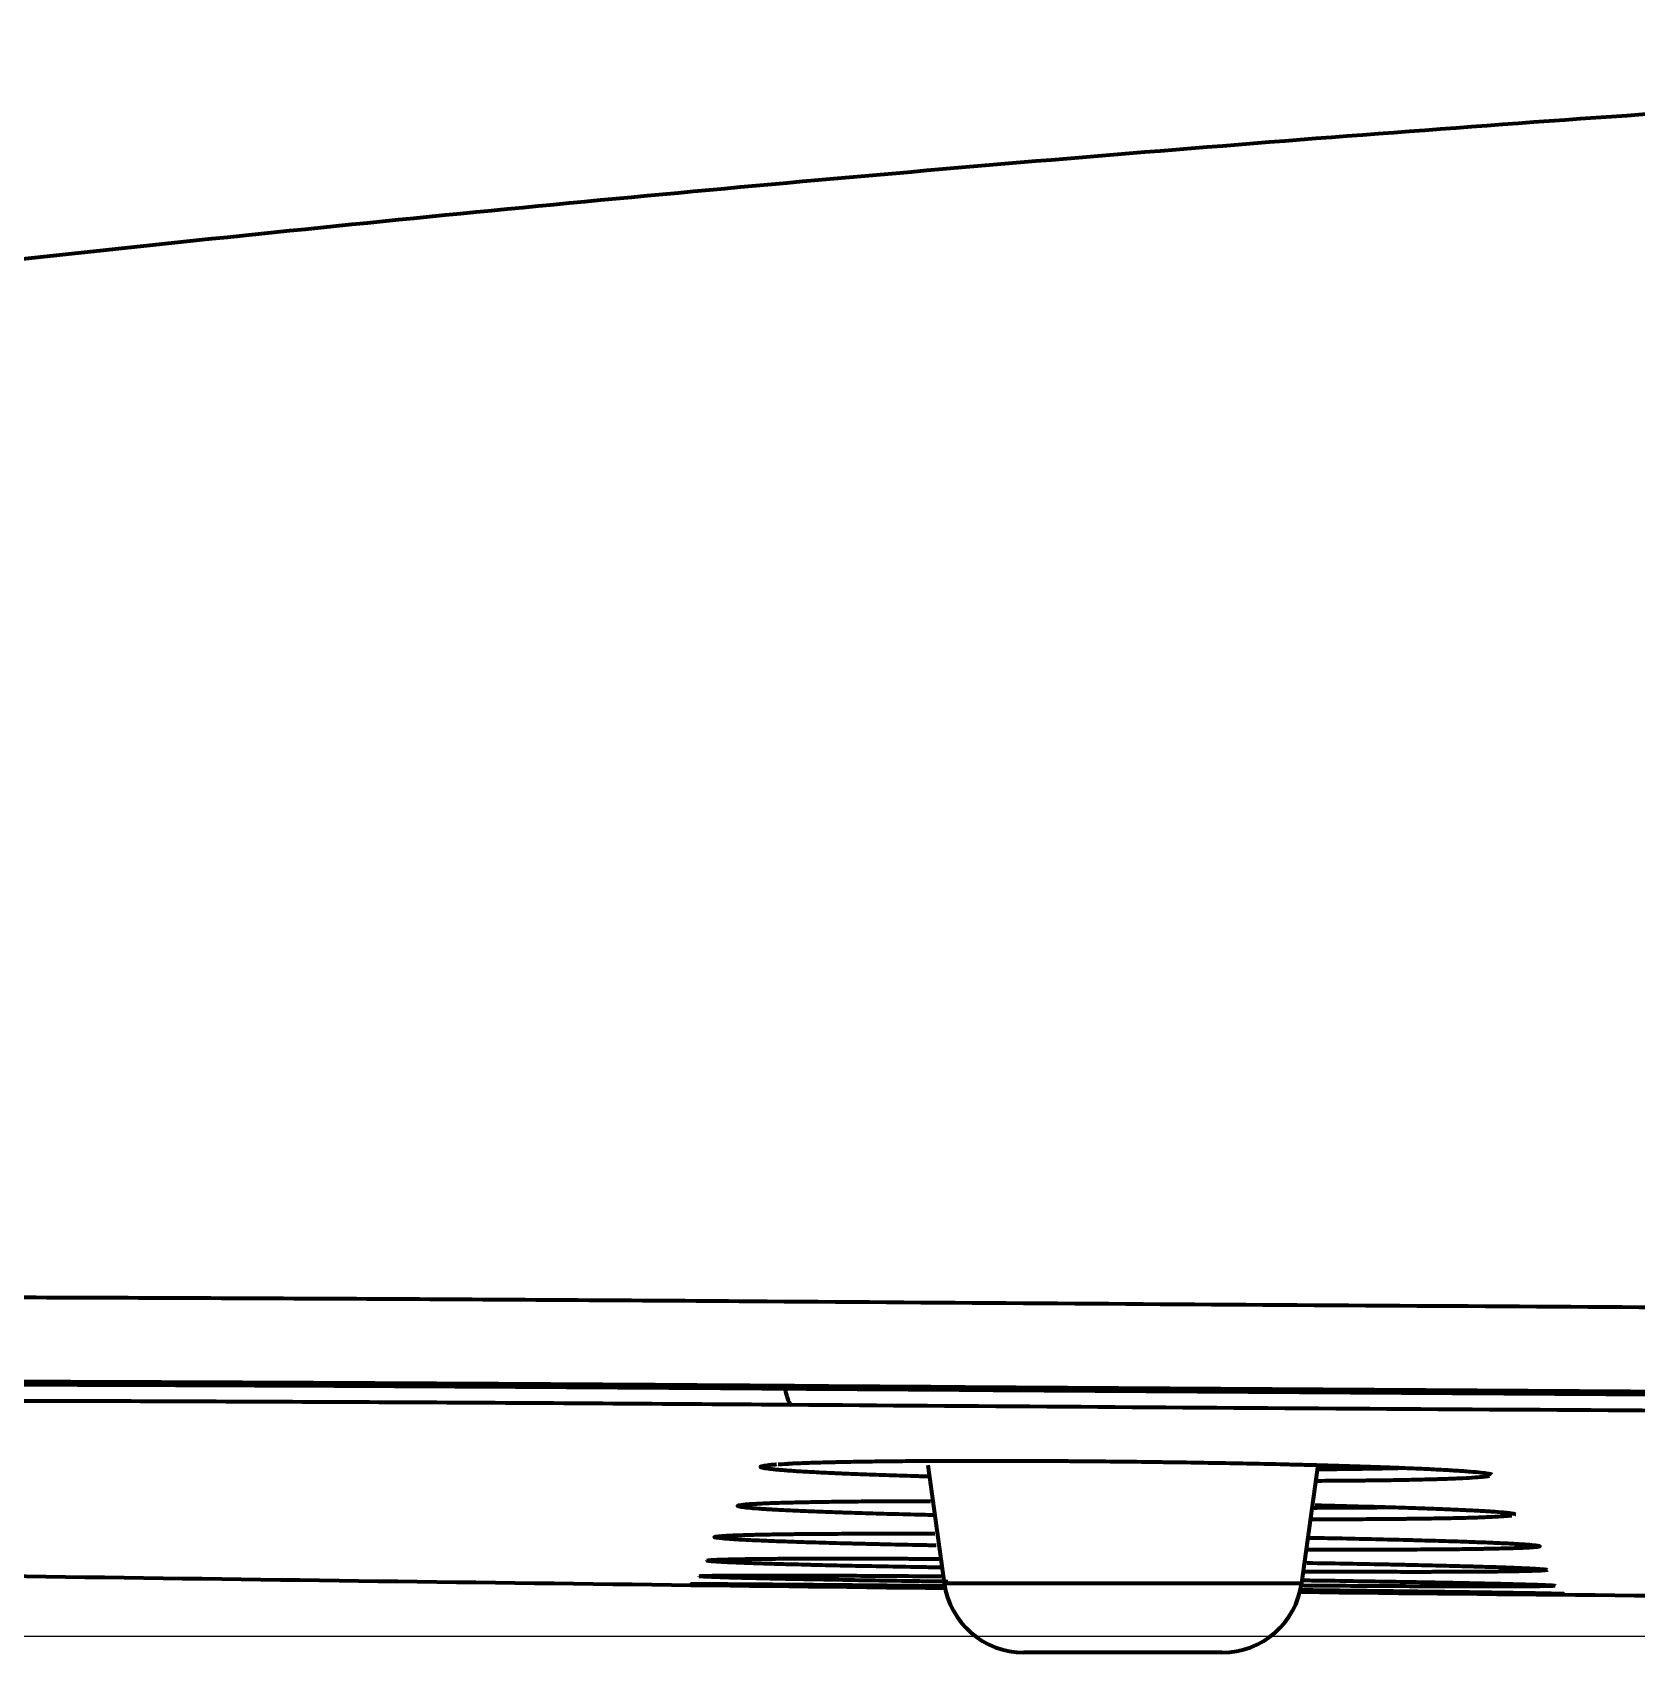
# Model space of a CAD drawing. Extents: x 1919 to 2339, y -1533 to -939.
# Drawn here: x 2179.426 to 2183.413, y -1192.619 to -1188.592 of the extents above; entities that cross this region are included whole.
import ezdxf

# ---------------------------------------------------------------- set-up
doc = ezdxf.new("R2010")
doc.units = 0
doc.header["$LTSCALE"] = 7
doc.header["$MEASUREMENT"] = 0
doc.linetypes.add('CENTER', pattern=[2, 1.25, -0.25, 0.25, -0.25])
doc.layers.add('1', color=1, linetype='CENTER')
doc.layers.add('D', color=2, linetype='CONTINUOUS')

msp = doc.modelspace()

# ---------------------------------------------------------------- linework, layer by layer
at = {"layer": '1', "color": 7, "linetype": 'Continuous', "lineweight": 70}
for p, q in [((2181.6512, -1192.1525), (2181.6924, -1192.4464)), ((2182.5806, -1192.4464), (2182.6217, -1192.1528)), ((2181.0839, -1192.429), (2181.0839, -1192.4287)), ((2181.1027, -1192.3902), (2181.1031, -1192.3896)), ((2183.191, -1192.4128), (2183.1901, -1192.4137)), ((2181.6924, -1192.4464), (2182.5806, -1192.4464)), ((2183.2105, -1192.4523), (2183.2101, -1192.4527)), ((2182.3825, -1192.6186), (2181.8904, -1192.6186))]:
    msp.add_line(p, q, dxfattribs=at)
for centre, radius, start, end in [((2192.1362, -291.6371), 900.8816, 269.1381125, 269.3358835), ((2181.8904, -1192.4186), 0.2, 187.9696, 270), ((2182.3825, -1192.4186), 0.2, 270, 352.0304), ((2192.1362, -291.6371), 900.8816, 269.391982, 269.5910167)]:
    msp.add_arc(centre, radius, start, end, dxfattribs=at)
msp.add_ellipse((2181.3151, -1191.8032), major_axis=(0.0015, 0.2), ratio=0.143391, start_param=2.519001, end_param=3.109636, dxfattribs=at)
for points, knots in [([(2187.5762, -1188.5921), (2186.786, -1188.6147), (2185.1702, -1188.6799), (2182.7302, -1188.8375), (2180.2565, -1189.0561), (2177.7856, -1189.3342), (2175.3682, -1189.6639), (2173.7779, -1189.9197), (2173.0084, -1190.0526)], [0, 0, 0, 0, 0.161815, 0.331098, 0.500546, 0.670211, 0.840143, 1, 1, 1, 1]), ([(2172.6492, -1191.8537), (2172.6645, -1191.8478), (2172.6923, -1191.842), (2172.7716, -1191.831), (2172.8232, -1191.8256), (2172.9501, -1191.8153), (2173.0252, -1191.8103), (2173.1994, -1191.8006), (2173.2984, -1191.796), (2173.4235, -1191.791), (2173.4447, -1191.7902), (2173.4662, -1191.7894), (2173.4807, -1191.7888), (2173.488, -1191.7885), (2173.5247, -1191.7872), (2173.5547, -1191.7861), (2173.6466, -1191.7829), (2173.7105, -1191.7809), (2173.91, -1191.775), (2174.0533, -1191.7712), (2174.3602, -1191.7643), (2174.5238, -1191.7611), (2174.8715, -1191.7551), (2175.0556, -1191.7524), (2175.2745, -1191.7496), (2175.299, -1191.7493), (2175.336, -1191.7489), (2175.3484, -1191.7487), (2175.3732, -1191.7484), (2175.4353, -1191.7477), (2175.4982, -1191.747), (2175.6505, -1191.7453), (2175.754, -1191.7443), (2176.07, -1191.7414), (2176.2881, -1191.7398), (2176.7391, -1191.7371), (2176.9719, -1191.7361), (2177.4525, -1191.7345), (2177.7002, -1191.734), (2177.9875, -1191.7338), (2178.0196, -1191.7338), (2178.0838, -1191.7337), (2178.1803, -1191.7337), (2178.2774, -1191.7337), (2178.4722, -1191.7338), (2178.6031, -1191.7339), (2178.9985, -1191.7344), (2179.5334, -1191.7358), (2180.0832, -1191.7382), (2180.6405, -1191.7412), (2180.923, -1191.743), (2181.2094, -1191.7451)], [0, 0, 0, 0, 0.0625, 0.0625, 0.125, 0.125, 0.1875, 0.1875, 0.25, 0.25, 0.257812, 0.261719, 0.261719, 0.265625, 0.265625, 0.28125, 0.28125, 0.3125, 0.3125, 0.375, 0.375, 0.4375, 0.4375, 0.5, 0.5, 0.507812, 0.507812, 0.511719, 0.511719, 0.515625, 0.53125, 0.53125, 0.5625, 0.5625, 0.625, 0.625, 0.6875, 0.6875, 0.75, 0.75, 0.757812, 0.757812, 0.765625, 0.78125, 0.78125, 0.8125, 0.8125, 0.875, 0.9375, 0.9375, 1, 1, 1, 1]), ([(2181.2094, -1191.7451), (2182.1152, -1191.7518), (2183.9292, -1191.7636), (2186.6574, -1191.7762), (2189.3927, -1191.7837), (2191.2209, -1191.7854), (2193.0515, -1191.7854), (2194.8798, -1191.7837), (2197.615, -1191.7762), (2200.3432, -1191.7636), (2202.1572, -1191.7518), (2203.0631, -1191.7451)], [0, 0, 0, 0, 0.125, 0.25, 0.375, 0.5, 0.5, 0.625, 0.75, 0.875, 1, 1, 1, 1]), ([(2181.2355, -1191.9554), (2180.9548, -1191.9533), (2180.6779, -1191.9516), (2180.1316, -1191.9485), (2179.5926, -1191.9461), (2179.0684, -1191.9448), (2178.6807, -1191.9442), (2178.5524, -1191.9441), (2178.3614, -1191.944), (2178.2663, -1191.944), (2178.1717, -1191.9441), (2178.1087, -1191.9441), (2178.0773, -1191.9441), (2177.7957, -1191.9444), (2177.5528, -1191.9449), (2177.0818, -1191.9464), (2176.8535, -1191.9475), (2176.4114, -1191.9502), (2176.1976, -1191.9518), (2175.8879, -1191.9546), (2175.7865, -1191.9557), (2175.6371, -1191.9573), (2175.5755, -1191.958), (2175.5146, -1191.9588), (2175.4903, -1191.9591), (2175.4782, -1191.9592), (2175.4419, -1191.9597), (2175.4179, -1191.96), (2175.2033, -1191.9627), (2175.0228, -1191.9655), (2174.682, -1191.9714), (2174.5216, -1191.9746), (2174.2208, -1191.9816), (2174.0803, -1191.9853), (2173.8848, -1191.9912), (2173.8221, -1191.9933), (2173.732, -1191.9965), (2173.7026, -1191.9975), (2173.6667, -1191.9989), (2173.6595, -1191.9992), (2173.6453, -1191.9997), (2173.6242, -1192.0005), (2173.6034, -1192.0014), (2173.4808, -1192.0064), (2173.3838, -1192.011), (2173.213, -1192.0206), (2173.1393, -1192.0256), (2173.015, -1192.036), (2172.9644, -1192.0413), (2172.8866, -1192.0524), (2172.8594, -1192.0581), (2172.8443, -1192.064)], [0, 0, 0, 0, 0.0625, 0.0625, 0.125, 0.1875, 0.1875, 0.21875, 0.21875, 0.234375, 0.242187, 0.242187, 0.25, 0.25, 0.3125, 0.3125, 0.375, 0.375, 0.4375, 0.4375, 0.46875, 0.46875, 0.484375, 0.488281, 0.488281, 0.492187, 0.492187, 0.5, 0.5, 0.5625, 0.5625, 0.625, 0.625, 0.6875, 0.6875, 0.71875, 0.71875, 0.734375, 0.734375, 0.738281, 0.738281, 0.742187, 0.75, 0.75, 0.8125, 0.8125, 0.875, 0.875, 0.9375, 0.9375, 1, 1, 1, 1]), ([(2173.0472, -1192.0663), (2173.0627, -1192.0613), (2173.0873, -1192.0564), (2173.1588, -1192.0462), (2173.2582, -1192.0357), (2173.4032, -1192.0259), (2173.5292, -1192.0188), (2173.5742, -1192.0165), (2173.6459, -1192.0131), (2173.6829, -1192.0114), (2173.7215, -1192.0097), (2173.7477, -1192.0086), (2173.7609, -1192.0081), (2173.8816, -1192.0032), (2173.9992, -1191.999), (2174.2544, -1191.9913), (2174.392, -1191.9877), (2174.687, -1191.9809), (2174.8444, -1191.9777), (2175.0956, -1191.9733), (2175.1818, -1191.9719), (2175.315, -1191.9699), (2175.3713, -1191.9691), (2175.4286, -1191.9683), (2175.4516, -1191.968), (2175.4632, -1191.9678), (2175.4979, -1191.9674), (2175.5212, -1191.9671), (2175.7317, -1191.9643), (2175.9264, -1191.9622), (2176.3305, -1191.9585), (2176.5399, -1191.9569), (2176.9733, -1191.9543), (2177.1973, -1191.9532), (2177.5444, -1191.9521), (2177.662, -1191.9518), (2177.8411, -1191.9514), (2177.9013, -1191.9513), (2177.9772, -1191.9512), (2177.9924, -1191.9512), (2178.0228, -1191.9511), (2178.0685, -1191.9511), (2178.1143, -1191.951), (2178.3898, -1191.9508), (2178.6386, -1191.9509), (2179.1436, -1191.9516), (2179.3998, -1191.9523), (2179.9197, -1191.9541), (2180.1834, -1191.9553), (2180.7183, -1191.9583), (2180.9895, -1191.96), (2181.2646, -1191.9621)], [0, 0, 0, 0, 0.055029, 0.055029, 0.118027, 0.181025, 0.181025, 0.212524, 0.212524, 0.228273, 0.236148, 0.236148, 0.244023, 0.244023, 0.307021, 0.307021, 0.370019, 0.370019, 0.433017, 0.433017, 0.464516, 0.464516, 0.480266, 0.484203, 0.484203, 0.488141, 0.488141, 0.496015, 0.496015, 0.559013, 0.559013, 0.622011, 0.622011, 0.68501, 0.68501, 0.716509, 0.716509, 0.732258, 0.732258, 0.736196, 0.736196, 0.740133, 0.748008, 0.748008, 0.811006, 0.811006, 0.874004, 0.874004, 0.937002, 0.937002, 1, 1, 1, 1]), ([(2203.0369, -1191.9554), (2202.1333, -1191.9622), (2200.3236, -1191.9739), (2197.6019, -1191.9865), (2194.8732, -1191.9941), (2193.0493, -1191.9958), (2191.2231, -1191.9958), (2189.3992, -1191.9941), (2186.6705, -1191.9865), (2183.9489, -1191.9739), (2182.1392, -1191.9622), (2181.2355, -1191.9554)], [0, 0, 0, 0, 0.125, 0.25, 0.375, 0.5, 0.5, 0.625, 0.75, 0.875, 1, 1, 1, 1]), ([(2181.2646, -1191.9621), (2182.1658, -1191.9688), (2183.9707, -1191.9805), (2186.6851, -1191.9931), (2189.4065, -1192.0006), (2191.2255, -1192.0023), (2193.0469, -1192.0023), (2194.8659, -1192.0006), (2197.5874, -1191.9931), (2200.3017, -1191.9805), (2202.1066, -1191.9688), (2203.0079, -1191.9621)], [0, 0, 0, 0, 0.125, 0.25, 0.375, 0.5, 0.5, 0.625, 0.75, 0.875, 1, 1, 1, 1]), ([(2181.3127, -1192.0031), (2181.0475, -1192.0011), (2180.786, -1191.9994), (2180.2703, -1191.9966), (2180.0161, -1191.9954), (2179.5148, -1191.9936), (2179.2677, -1191.993), (2178.7808, -1191.9923), (2178.541, -1191.9922), (2178.2754, -1191.9924), (2178.2312, -1191.9925), (2178.1871, -1191.9925), (2178.1578, -1191.9926), (2178.1431, -1191.9926), (2178.07, -1191.9927), (2178.012, -1191.9928), (2177.8392, -1191.9931), (2177.7258, -1191.9934), (2177.3912, -1191.9945), (2177.1752, -1191.9956), (2176.7573, -1191.9981), (2176.5554, -1191.9996), (2176.1658, -1192.0032), (2175.9781, -1192.0053), (2175.7751, -1192.0079), (2175.7527, -1192.0082), (2175.7192, -1192.0086), (2175.7081, -1192.0088), (2175.6859, -1192.0091), (2175.6306, -1192.0099), (2175.5764, -1192.0106), (2175.4479, -1192.0126), (2175.3648, -1192.0139), (2175.1226, -1192.0181), (2174.9708, -1192.0212), (2174.6864, -1192.0277), (2174.5537, -1192.0312), (2174.3077, -1192.0387), (2174.1943, -1192.0427), (2174.0779, -1192.0474), (2174.0651, -1192.0479), (2174.0399, -1192.049), (2174.0027, -1192.0506), (2173.967, -1192.0522), (2173.8978, -1192.0555), (2173.8545, -1192.0578), (2173.733, -1192.0646), (2173.5932, -1192.0741), (2173.4974, -1192.0842), (2173.4238, -1192.0947), (2173.3981, -1192.1001), (2173.3838, -1192.1057)], [0, 0, 0, 0, 0.0625, 0.0625, 0.125, 0.125, 0.1875, 0.1875, 0.25, 0.25, 0.257813, 0.261719, 0.261719, 0.265625, 0.265625, 0.28125, 0.28125, 0.3125, 0.3125, 0.375, 0.375, 0.4375, 0.4375, 0.5, 0.5, 0.507813, 0.507813, 0.511719, 0.511719, 0.515625, 0.53125, 0.53125, 0.5625, 0.5625, 0.625, 0.625, 0.6875, 0.6875, 0.75, 0.75, 0.757812, 0.757812, 0.765625, 0.78125, 0.78125, 0.8125, 0.8125, 0.875, 0.9375, 0.9375, 1, 1, 1, 1]), ([(2202.9597, -1192.0031), (2202.0577, -1192.0098), (2201.1558, -1192.0156), (2199.3519, -1192.0257), (2197.548, -1192.034), (2194.8421, -1192.0415), (2192.1362, -1192.044), (2189.4303, -1192.0415), (2186.7245, -1192.034), (2184.9206, -1192.0257), (2183.1166, -1192.0156), (2182.2147, -1192.0098), (2181.3127, -1192.0031)], [0, 0, 0, 0, 0.125, 0.125, 0.25, 0.375, 0.5, 0.625, 0.75, 0.875, 0.875, 1, 1, 1, 1]), ([(2181.3076, -1192.1487), (2181.3116, -1192.1485), (2181.3157, -1192.1483), (2181.3325, -1192.1476), (2181.36, -1192.1465), (2181.3926, -1192.1456), (2181.4146, -1192.1451), (2181.419, -1192.145), (2181.4282, -1192.1448), (2181.4328, -1192.1447), (2181.4469, -1192.1444), (2181.4566, -1192.1442), (2181.4864, -1192.1437), (2181.528, -1192.1431), (2181.5734, -1192.1426), (2181.6208, -1192.1422), (2181.6454, -1192.142), (2181.6711, -1192.1419)], [0, 0, 0, 0, 0.053926, 0.053926, 0.211605, 0.369284, 0.369284, 0.408704, 0.408704, 0.448123, 0.448123, 0.526963, 0.526963, 0.684642, 0.842321, 0.842321, 1, 1, 1, 1]), ([(2181.6711, -1192.1419), (2181.6967, -1192.1418), (2181.7229, -1192.1417), (2181.7765, -1192.1417), (2181.8311, -1192.1417), (2181.8879, -1192.1419), (2181.9314, -1192.142), (2181.9461, -1192.1421), (2181.9754, -1192.1423), (2181.9901, -1192.1424), (2182.0342, -1192.1427), (2182.0932, -1192.1432), (2182.1525, -1192.1438), (2182.1971, -1192.1444), (2182.212, -1192.1446), (2182.2344, -1192.1449), (2182.2419, -1192.145), (2182.2568, -1192.1452), (2182.2642, -1192.1453), (2182.3013, -1192.1458), (2182.3305, -1192.1463), (2182.3881, -1192.1473), (2182.4166, -1192.1478), (2182.4726, -1192.1489), (2182.5002, -1192.1495), (2182.5342, -1192.1503), (2182.541, -1192.1505), (2182.5544, -1192.1508), (2182.5745, -1192.1513), (2182.594, -1192.1518), (2182.6324, -1192.1528), (2182.682, -1192.1542), (2182.7282, -1192.1556), (2182.7615, -1192.1568), (2182.7725, -1192.1572), (2182.7885, -1192.1577), (2182.7938, -1192.1579), (2182.8042, -1192.1583), (2182.8094, -1192.1585), (2182.8346, -1192.1595), (2182.8727, -1192.1611), (2182.906, -1192.1627), (2182.937, -1192.1644), (2182.9513, -1192.1652), (2182.9709, -1192.1664), (2182.9771, -1192.1669), (2182.9887, -1192.1677), (2182.9942, -1192.1681), (2183.0096, -1192.1694), (2183.0273, -1192.171), (2183.0394, -1192.1726), (2183.0452, -1192.1736), (2183.0463, -1192.1738), (2183.0482, -1192.1742), (2183.0491, -1192.1744), (2183.0515, -1192.175), (2183.0526, -1192.1754), (2183.0535, -1192.1758)], [0, 0, 0, 0, 0.047678, 0.047678, 0.095356, 0.143034, 0.143034, 0.166873, 0.166873, 0.190712, 0.190712, 0.23839, 0.286069, 0.286069, 0.309908, 0.309908, 0.321827, 0.321827, 0.333747, 0.333747, 0.381425, 0.381425, 0.429103, 0.429103, 0.476781, 0.476781, 0.488701, 0.488701, 0.50062, 0.524459, 0.524459, 0.572137, 0.619815, 0.619815, 0.643654, 0.643654, 0.655574, 0.655574, 0.667493, 0.667493, 0.715171, 0.76285, 0.76285, 0.810528, 0.810528, 0.834367, 0.834367, 0.858206, 0.858206, 0.905884, 0.953562, 0.953562, 0.965481, 0.965481, 0.977401, 0.977401, 1, 1, 1, 1]), ([(2181.2431, -1192.16), (2181.2404, -1192.1595), (2181.2385, -1192.1589), (2181.2364, -1192.158), (2181.2359, -1192.1576), (2181.2357, -1192.157), (2181.2358, -1192.1568), (2181.236, -1192.1564), (2181.2362, -1192.1562), (2181.2378, -1192.1553), (2181.2431, -1192.1538), (2181.2542, -1192.1525), (2181.2647, -1192.1515), (2181.2685, -1192.1511), (2181.2736, -1192.1508), (2181.2745, -1192.1507), (2181.2755, -1192.1506)], [0, 0, 0, 0, 0.164274, 0.164274, 0.280122, 0.280122, 0.338046, 0.338046, 0.39597, 0.39597, 0.627665, 0.859361, 0.859361, 0.975209, 0.975209, 1, 1, 1, 1]), ([(2181.6538, -1192.1813), (2181.6511, -1192.1812), (2181.6358, -1192.1808), (2181.6209, -1192.1803), (2181.5849, -1192.1792), (2181.5388, -1192.1778), (2181.4965, -1192.1762), (2181.4662, -1192.1751), (2181.4564, -1192.1747), (2181.442, -1192.1741), (2181.4373, -1192.1739), (2181.4279, -1192.1735), (2181.4234, -1192.1733), (2181.4009, -1192.1722), (2181.3675, -1192.1706), (2181.3392, -1192.169), (2181.3134, -1192.1673), (2181.3017, -1192.1665), (2181.2888, -1192.1654), (2181.2863, -1192.1652), (2181.2815, -1192.1648), (2181.2746, -1192.1642), (2181.2685, -1192.1636), (2181.2573, -1192.1623), (2181.2496, -1192.1613), (2181.2442, -1192.1603), (2181.2431, -1192.16)], [0, 0, 0, 0, 0.012247, 0.068427, 0.068427, 0.180787, 0.293146, 0.293146, 0.349326, 0.349326, 0.377416, 0.377416, 0.405506, 0.405506, 0.517866, 0.630225, 0.630225, 0.742585, 0.742585, 0.770675, 0.770675, 0.798765, 0.854944, 0.854944, 0.967304, 1, 1, 1, 1]), ([(2181.2796, -1192.1507), (2181.2802, -1192.1507), (2181.2893, -1192.15), (2181.3013, -1192.1493), (2181.3154, -1192.1486)], [0, 0, 0, 0, 0.066664, 1, 1, 1, 1]), ([(2183.0473, -1192.1802), (2183.047, -1192.1802), (2183.0468, -1192.1803), (2183.0445, -1192.1807), (2183.0421, -1192.181), (2183.0379, -1192.1815), (2183.0364, -1192.1817), (2183.0333, -1192.182), (2183.0316, -1192.1822), (2183.0228, -1192.183), (2183.0144, -1192.1837), (2182.9949, -1192.1849), (2182.9727, -1192.1861), (2182.9452, -1192.1871), (2182.9263, -1192.1877), (2182.9224, -1192.1878), (2182.9145, -1192.1881), (2182.9105, -1192.1882), (2182.8981, -1192.1885), (2182.8896, -1192.1888), (2182.8633, -1192.1894), (2182.826, -1192.1902), (2182.7843, -1192.1908), (2182.7569, -1192.1911), (2182.7513, -1192.1912), (2182.74, -1192.1913), (2182.7343, -1192.1914), (2182.717, -1192.1916), (2182.7053, -1192.1917), (2182.6695, -1192.192), (2182.6448, -1192.1921), (2182.6193, -1192.1923)], [0, 0, 0, 0, 0.007389, 0.007389, 0.062534, 0.062534, 0.090106, 0.090106, 0.117679, 0.117679, 0.227969, 0.227969, 0.338259, 0.448549, 0.448549, 0.476122, 0.476122, 0.503694, 0.503694, 0.558839, 0.558839, 0.66913, 0.77942, 0.77942, 0.806992, 0.806992, 0.834565, 0.834565, 0.88971, 0.88971, 1, 1, 1, 1]), ([(2182.6236, -1192.1628), (2182.6331, -1192.1627), (2182.6425, -1192.1626), (2182.6628, -1192.1624), (2182.6736, -1192.1623), (2182.6895, -1192.1622), (2182.6948, -1192.1621), (2182.7052, -1192.162), (2182.7308, -1192.1616), (2182.7741, -1192.1609), (2182.8085, -1192.1602), (2182.8264, -1192.1597), (2182.8281, -1192.1597), (2182.8297, -1192.1596)], [0, 0, 0, 0, 0.119149, 0.119149, 0.260993, 0.260993, 0.331915, 0.331915, 0.402837, 0.686525, 0.970213, 0.970213, 1, 1, 1, 1]), ([(2181.1812, -1192.2556), (2181.1809, -1192.2555), (2181.1807, -1192.2554), (2181.1799, -1192.2552), (2181.1796, -1192.255), (2181.1781, -1192.2542), (2181.1788, -1192.2529), (2181.1857, -1192.2516), (2181.1932, -1192.2507), (2181.1961, -1192.2504), (2181.2026, -1192.2498), (2181.2063, -1192.2496), (2181.2151, -1192.2489), (2181.2205, -1192.2486), (2181.2263, -1192.2483)], [0, 0, 0, 0, 0.029055, 0.029055, 0.092218, 0.092218, 0.344871, 0.597524, 0.597524, 0.723851, 0.723851, 0.850177, 0.850177, 1, 1, 1, 1]), ([(2181.6656, -1192.2771), (2181.6565, -1192.2769), (2181.6474, -1192.2767), (2181.6116, -1192.2758), (2181.5596, -1192.2745), (2181.5113, -1192.2731), (2181.4765, -1192.272), (2181.4651, -1192.2717), (2181.4484, -1192.2711), (2181.4429, -1192.2709), (2181.432, -1192.2706), (2181.4267, -1192.2704), (2181.4003, -1192.2695), (2181.3608, -1192.268), (2181.3265, -1192.2665), (2181.2946, -1192.265), (2181.28, -1192.2643), (2181.2634, -1192.2633), (2181.2602, -1192.2631), (2181.2539, -1192.2628), (2181.2447, -1192.2622), (2181.2364, -1192.2616), (2181.221, -1192.2605), (2181.2034, -1192.2591), (2181.1918, -1192.2576), (2181.1854, -1192.2566), (2181.1836, -1192.2562), (2181.1818, -1192.2558), (2181.1815, -1192.2557), (2181.1812, -1192.2556)], [0, 0, 0, 0, 0.03331, 0.03331, 0.133641, 0.233972, 0.233972, 0.284138, 0.284138, 0.30922, 0.30922, 0.334303, 0.334303, 0.434634, 0.534965, 0.534965, 0.635296, 0.635296, 0.660379, 0.660379, 0.685462, 0.735628, 0.735628, 0.835959, 0.93629, 0.93629, 0.986455, 0.986455, 1, 1, 1, 1]), ([(2181.2051, -1192.25), (2181.2032, -1192.2505), (2181.2018, -1192.2506), (2181.2098, -1192.2496), (2181.2236, -1192.2488), (2181.2339, -1192.2482)], [0, 0, 0, 0, 0.18767, 0.550363, 1, 1, 1, 1]), ([(2181.2263, -1192.2483), (2181.2303, -1192.2481), (2181.2345, -1192.2479), (2181.25, -1192.2472), (2181.2748, -1192.2463), (2181.3052, -1192.2454), (2181.326, -1192.245), (2181.3302, -1192.2449), (2181.3389, -1192.2447), (2181.3433, -1192.2446), (2181.3569, -1192.2443), (2181.3662, -1192.2442), (2181.3949, -1192.2437), (2181.4355, -1192.2431), (2181.4805, -1192.2427), (2181.5278, -1192.2423), (2181.5525, -1192.2422), (2181.5784, -1192.2421)], [0, 0, 0, 0, 0.063525, 0.063525, 0.219604, 0.375683, 0.375683, 0.414703, 0.414703, 0.453723, 0.453723, 0.531762, 0.531762, 0.687842, 0.843921, 0.843921, 1, 1, 1, 1]), ([(2181.5784, -1192.2421), (2181.6043, -1192.242), (2181.6309, -1192.2419), (2181.6583, -1192.2419), (2181.6583, -1192.2419), (2181.6584, -1192.2419)], [0, 0, 0, 0, 0.997009, 0.997009, 1, 1, 1, 1]), ([(2182.6071, -1192.2585), (2182.6107, -1192.2585), (2182.6142, -1192.2585), (2182.624, -1192.2584), (2182.6427, -1192.2584), (2182.6609, -1192.2583), (2182.6967, -1192.2582), (2182.7196, -1192.258), (2182.7527, -1192.2578), (2182.7635, -1192.2577), (2182.7794, -1192.2575), (2182.7847, -1192.2575), (2182.7933, -1192.2574), (2182.7968, -1192.2573), (2182.8002, -1192.2573)], [0, 0, 0, 0, 0.049823, 0.049823, 0.138791, 0.316727, 0.316727, 0.672599, 0.672599, 0.850535, 0.850535, 0.939503, 0.939503, 1, 1, 1, 1]), ([(2182.6142, -1192.2523), (2182.6272, -1192.2526), (2182.6672, -1192.2535), (2182.7056, -1192.2545), (2182.7434, -1192.2555), (2182.7559, -1192.2558), (2182.7742, -1192.2564), (2182.7802, -1192.2565), (2182.7922, -1192.2569), (2182.7981, -1192.2571), (2182.8272, -1192.258), (2182.8714, -1192.2594), (2182.9108, -1192.2609), (2182.9479, -1192.2623), (2182.9652, -1192.2631), (2182.9853, -1192.264), (2182.9893, -1192.2642), (2182.997, -1192.2646), (2183.0082, -1192.2652), (2183.0187, -1192.2657), (2183.0384, -1192.2669), (2183.0619, -1192.2683), (2183.0796, -1192.2698), (2183.0907, -1192.2709), (2183.094, -1192.2713), (2183.0999, -1192.272), (2183.1025, -1192.2723), (2183.1087, -1192.2734), (2183.1113, -1192.274), (2183.1126, -1192.2747)], [0, 0, 0, 0, 0.045328, 0.141362, 0.141362, 0.189379, 0.189379, 0.213388, 0.213388, 0.237396, 0.237396, 0.33343, 0.429465, 0.429465, 0.525499, 0.525499, 0.549507, 0.549507, 0.573516, 0.621533, 0.621533, 0.717567, 0.813601, 0.813601, 0.861618, 0.861618, 0.909635, 0.909635, 1, 1, 1, 1]), ([(2183.1026, -1192.2785), (2183.1023, -1192.2785), (2183.1019, -1192.2786), (2183.0965, -1192.2792), (2183.09, -1192.2798), (2183.074, -1192.2809), (2183.0551, -1192.2819), (2183.0303, -1192.2829), (2183.0129, -1192.2834), (2183.0094, -1192.2836), (2183.002, -1192.2838), (2182.9983, -1192.2839), (2182.9868, -1192.2842), (2182.9788, -1192.2844), (2182.9539, -1192.285), (2182.9182, -1192.2857), (2182.8775, -1192.2862), (2182.8505, -1192.2865), (2182.845, -1192.2866), (2182.8339, -1192.2867), (2182.8283, -1192.2868), (2182.8112, -1192.2869), (2182.7995, -1192.287), (2182.7638, -1192.2873), (2182.739, -1192.2874), (2182.7005, -1192.2876), (2182.6808, -1192.2877), (2182.6606, -1192.2877), (2182.647, -1192.2877), (2182.6402, -1192.2877), (2182.6241, -1192.2878), (2182.6149, -1192.2878), (2182.6056, -1192.2878)], [0, 0, 0, 0, 0.007867, 0.007867, 0.114182, 0.114182, 0.220498, 0.326813, 0.326813, 0.353391, 0.353391, 0.37997, 0.37997, 0.433128, 0.433128, 0.539443, 0.645758, 0.645758, 0.672337, 0.672337, 0.698916, 0.698916, 0.752073, 0.752073, 0.858388, 0.858388, 0.911546, 0.938125, 0.938125, 0.964703, 0.964703, 1, 1, 1, 1]), ([(2181.122, -1192.3323), (2181.1218, -1192.3322), (2181.1216, -1192.3321), (2181.1212, -1192.3319), (2181.1208, -1192.3315), (2181.1212, -1192.3312), (2181.1218, -1192.3309)], [0, 0, 0, 0, 0.195964, 0.195964, 0.492874, 1, 1, 1, 1]), ([(2181.1218, -1192.3309), (2181.1219, -1192.3309), (2181.122, -1192.3309), (2181.1236, -1192.3303), (2181.13, -1192.3293), (2181.1428, -1192.3284), (2181.1548, -1192.3277), (2181.1593, -1192.3275), (2181.169, -1192.3271), (2181.1742, -1192.3269), (2181.1911, -1192.3263), (2181.2165, -1192.3255), (2181.2478, -1192.3249), (2181.2735, -1192.3245), (2181.2824, -1192.3244), (2181.2963, -1192.3242), (2181.3011, -1192.3241), (2181.3108, -1192.324), (2181.3157, -1192.3239), (2181.3408, -1192.3237), (2181.362, -1192.3235), (2181.4068, -1192.3232), (2181.4539, -1192.3229), (2181.5056, -1192.3228), (2181.5393, -1192.3227), (2181.5461, -1192.3227), (2181.5599, -1192.3227), (2181.5669, -1192.3227), (2181.5879, -1192.3227), (2181.6021, -1192.3227), (2181.6337, -1192.3228), (2181.6512, -1192.3228), (2181.6689, -1192.3229)], [0, 0, 0, 0, 0.006841, 0.006841, 0.100553, 0.194265, 0.194265, 0.241121, 0.241121, 0.287977, 0.287977, 0.381688, 0.4754, 0.4754, 0.522256, 0.522256, 0.545684, 0.545684, 0.569112, 0.569112, 0.662824, 0.662824, 0.756536, 0.850248, 0.850248, 0.873676, 0.873676, 0.897104, 0.897104, 0.94396, 0.94396, 1, 1, 1, 1]), ([(2181.6725, -1192.3525), (2181.656, -1192.3522), (2181.6398, -1192.3519), (2181.595, -1192.351), (2181.5669, -1192.3503), (2181.5328, -1192.3496), (2181.5261, -1192.3494), (2181.5127, -1192.3491), (2181.4929, -1192.3486), (2181.4738, -1192.3481), (2181.4364, -1192.3472), (2181.3889, -1192.3459), (2181.3462, -1192.3446), (2181.3159, -1192.3436), (2181.3062, -1192.3432), (2181.2872, -1192.3426), (2181.2781, -1192.3422), (2181.2519, -1192.3412), (2181.22, -1192.3399), (2181.1941, -1192.3386), (2181.1768, -1192.3377), (2181.1715, -1192.3373), (2181.1615, -1192.3367), (2181.1569, -1192.3364), (2181.1444, -1192.3354), (2181.1311, -1192.3342), (2181.1242, -1192.333), (2181.1223, -1192.3324), (2181.1221, -1192.3324), (2181.122, -1192.3323)], [0, 0, 0, 0, 0.052251, 0.052251, 0.146227, 0.146227, 0.169721, 0.169721, 0.193215, 0.240203, 0.240203, 0.334179, 0.428155, 0.428155, 0.475143, 0.475143, 0.522132, 0.522132, 0.616108, 0.710084, 0.710084, 0.757072, 0.757072, 0.80406, 0.80406, 0.898036, 0.992012, 0.992012, 1, 1, 1, 1]), ([(2182.5995, -1192.333), (2182.6239, -1192.3334), (2182.6771, -1192.3345), (2182.7274, -1192.3356), (2182.7813, -1192.3369), (2182.8073, -1192.3375), (2182.8388, -1192.3383), (2182.845, -1192.3385), (2182.8573, -1192.3388), (2182.8755, -1192.3393), (2182.8929, -1192.3398), (2182.9268, -1192.3407), (2182.9694, -1192.3421), (2183.0068, -1192.3434), (2183.0329, -1192.3444), (2183.0413, -1192.3447), (2183.0533, -1192.3452), (2183.0573, -1192.3454), (2183.0649, -1192.3457), (2183.0686, -1192.3459), (2183.0868, -1192.3467), (2183.1126, -1192.348), (2183.1323, -1192.3492), (2183.1489, -1192.3505), (2183.1556, -1192.3511), (2183.1607, -1192.3517)], [0, 0, 0, 0, 0.082288, 0.184256, 0.184256, 0.286224, 0.286224, 0.311716, 0.311716, 0.337208, 0.388192, 0.388192, 0.49016, 0.592128, 0.592128, 0.643112, 0.643112, 0.668604, 0.668604, 0.694096, 0.694096, 0.796064, 0.898032, 0.898032, 1, 1, 1, 1]), ([(2181.1031, -1192.3896), (2181.1033, -1192.3895), (2181.1036, -1192.3895), (2181.1056, -1192.389), (2181.1124, -1192.3883), (2181.1258, -1192.3877), (2181.1383, -1192.3872), (2181.1429, -1192.3871), (2181.1504, -1192.3869), (2181.153, -1192.3868), (2181.1585, -1192.3867), (2181.1613, -1192.3866), (2181.1758, -1192.3863), (2181.1889, -1192.3861), (2181.2182, -1192.3857), (2181.2342, -1192.3855), (2181.2693, -1192.3852), (2181.2883, -1192.3851), (2181.314, -1192.385), (2181.3192, -1192.385), (2181.3299, -1192.3849), (2181.346, -1192.3849), (2181.3628, -1192.3848), (2181.3973, -1192.3848), (2181.4455, -1192.3848), (2181.4982, -1192.3848), (2181.5394, -1192.3849), (2181.5535, -1192.385), (2181.575, -1192.3851), (2181.5822, -1192.3851), (2181.5968, -1192.3851), (2181.6041, -1192.3852), (2181.6336, -1192.3853), (2181.6562, -1192.3854), (2181.6791, -1192.3855)], [0, 0, 0, 0, 0.017905, 0.017905, 0.109246, 0.200587, 0.200587, 0.246257, 0.246257, 0.269092, 0.269092, 0.291927, 0.291927, 0.383268, 0.383268, 0.474609, 0.474609, 0.565949, 0.565949, 0.588784, 0.588784, 0.61162, 0.65729, 0.65729, 0.748631, 0.839971, 0.839971, 0.885642, 0.885642, 0.908477, 0.908477, 0.931312, 0.931312, 1, 1, 1, 1]), ([(2183.1683, -1192.3558), (2183.1667, -1192.3561), (2183.1646, -1192.3563), (2183.1608, -1192.3567), (2183.1595, -1192.3568), (2183.1567, -1192.3571), (2183.1552, -1192.3572), (2183.1504, -1192.3576), (2183.1467, -1192.3578), (2183.1347, -1192.3585), (2183.1155, -1192.3593), (2183.0902, -1192.36), (2183.0689, -1192.3605), (2183.0614, -1192.3607), (2183.0496, -1192.3609), (2183.0456, -1192.361), (2183.0373, -1192.3611), (2183.0331, -1192.3612), (2183.0115, -1192.3616), (2182.9929, -1192.3618), (2182.9533, -1192.3623), (2182.9111, -1192.3626), (2182.864, -1192.3629), (2182.8329, -1192.363), (2182.8266, -1192.363), (2182.8138, -1192.3631), (2182.8073, -1192.3631), (2182.7878, -1192.3631), (2182.7746, -1192.3632), (2182.7342, -1192.3632), (2182.681, -1192.3632), (2182.6247, -1192.3631), (2182.597, -1192.363)], [0, 0, 0, 0, 0.051358, 0.051358, 0.075268, 0.075268, 0.099178, 0.099178, 0.146997, 0.146997, 0.242636, 0.338275, 0.338275, 0.386094, 0.386094, 0.410004, 0.410004, 0.433914, 0.433914, 0.529553, 0.529553, 0.625191, 0.72083, 0.72083, 0.74474, 0.74474, 0.76865, 0.76865, 0.816469, 0.816469, 0.912108, 1, 1, 1, 1]), ([(2183.1607, -1192.3517), (2183.1633, -1192.352), (2183.1654, -1192.3523), (2183.1688, -1192.3529), (2183.1701, -1192.3532), (2183.1728, -1192.354), (2183.173, -1192.3548), (2183.1697, -1192.3556), (2183.1683, -1192.3558)], [0, 0, 0, 0, 0.203004, 0.203004, 0.406008, 0.406008, 0.812016, 1, 1, 1, 1]), ([(2181.0839, -1192.4287), (2181.0841, -1192.4286), (2181.0845, -1192.4285), (2181.0869, -1192.4282), (2181.094, -1192.4278), (2181.1077, -1192.4275), (2181.1205, -1192.4273), (2181.1252, -1192.4272), (2181.1329, -1192.4272), (2181.1356, -1192.4271), (2181.1412, -1192.4271), (2181.1441, -1192.427), (2181.1589, -1192.4269), (2181.1723, -1192.4268), (2181.2022, -1192.4267), (2181.2186, -1192.4267), (2181.2544, -1192.4267), (2181.2739, -1192.4267), (2181.3001, -1192.4268), (2181.3054, -1192.4268), (2181.3163, -1192.4268), (2181.3327, -1192.4268), (2181.3499, -1192.4269), (2181.385, -1192.427), (2181.4342, -1192.4272), (2181.4879, -1192.4275), (2181.53, -1192.4277), (2181.5443, -1192.4278), (2181.5662, -1192.428), (2181.5736, -1192.428), (2181.5884, -1192.4281), (2181.5959, -1192.4282), (2181.63, -1192.4284), (2181.6572, -1192.4286), (2181.685, -1192.4288)], [0, 0, 0, 0, 0.028817, 0.028817, 0.118023, 0.207229, 0.207229, 0.251832, 0.251832, 0.274133, 0.274133, 0.296434, 0.296434, 0.38564, 0.38564, 0.474846, 0.474846, 0.564052, 0.564052, 0.586353, 0.586353, 0.608655, 0.653257, 0.653257, 0.742463, 0.831669, 0.831669, 0.876272, 0.876272, 0.898573, 0.898573, 0.920875, 0.920875, 1, 1, 1, 1]), ([(2181.7011, -1192.4424), (2181.6971, -1192.4424), (2181.6932, -1192.4423), (2181.6735, -1192.442), (2181.658, -1192.4418), (2181.635, -1192.4415), (2181.6273, -1192.4414), (2181.6121, -1192.4411), (2181.6046, -1192.441), (2181.567, -1192.4404), (2181.5381, -1192.44), (2181.4826, -1192.4391), (2181.4292, -1192.4382), (2181.3802, -1192.4373), (2181.351, -1192.4367), (2181.3452, -1192.4366), (2181.3338, -1192.4364), (2181.3282, -1192.4363), (2181.3116, -1192.436), (2181.3009, -1192.4358), (2181.2699, -1192.4351), (2181.2316, -1192.4343), (2181.1991, -1192.4335), (2181.177, -1192.4329), (2181.17, -1192.4327), (2181.16, -1192.4325), (2181.1568, -1192.4324), (2181.1505, -1192.4322), (2181.1475, -1192.4321), (2181.1329, -1192.4316), (2181.1229, -1192.4313), (2181.1063, -1192.4306), (2181.0997, -1192.4303), (2181.0897, -1192.4297), (2181.0864, -1192.4295), (2181.0844, -1192.4291), (2181.0841, -1192.4291), (2181.0839, -1192.429)], [0, 0, 0, 0, 0.011069, 0.011069, 0.054994, 0.054994, 0.076957, 0.076957, 0.098919, 0.098919, 0.186769, 0.186769, 0.274619, 0.362469, 0.362469, 0.384431, 0.384431, 0.406394, 0.406394, 0.450319, 0.450319, 0.538169, 0.626019, 0.626019, 0.669944, 0.669944, 0.691906, 0.691906, 0.713869, 0.713869, 0.801719, 0.801719, 0.889569, 0.889569, 0.977419, 0.977419, 1, 1, 1, 1]), ([(2181.6822, -1192.4073), (2181.6724, -1192.4071), (2181.6627, -1192.407), (2181.6455, -1192.4067), (2181.6379, -1192.4065), (2181.623, -1192.4063), (2181.6156, -1192.4062), (2181.5787, -1192.4055), (2181.5502, -1192.4049), (2181.4956, -1192.4039), (2181.4431, -1192.4028), (2181.3949, -1192.4017), (2181.3662, -1192.401), (2181.3605, -1192.4009), (2181.3493, -1192.4006), (2181.3438, -1192.4004), (2181.3274, -1192.4), (2181.3169, -1192.3998), (2181.2864, -1192.3989), (2181.2487, -1192.3979), (2181.2167, -1192.3968), (2181.1949, -1192.396), (2181.188, -1192.3958), (2181.1782, -1192.3954), (2181.175, -1192.3952), (2181.1688, -1192.395), (2181.1658, -1192.3949), (2181.1514, -1192.3942), (2181.1416, -1192.3937), (2181.1251, -1192.3928), (2181.1186, -1192.3923), (2181.1087, -1192.3914), (2181.1054, -1192.391), (2181.1033, -1192.3905), (2181.103, -1192.3904), (2181.1028, -1192.3903), (2181.1028, -1192.3902), (2181.1027, -1192.3902)], [0, 0, 0, 0, 0.028808, 0.028808, 0.051315, 0.051315, 0.073821, 0.073821, 0.163847, 0.163847, 0.253872, 0.343898, 0.343898, 0.366404, 0.366404, 0.388911, 0.388911, 0.433923, 0.433923, 0.523949, 0.613975, 0.613975, 0.658987, 0.658987, 0.681494, 0.681494, 0.704, 0.704, 0.794026, 0.794026, 0.884051, 0.884051, 0.974077, 0.974077, 0.996583, 0.996583, 1, 1, 1, 1]), ([(2183.1901, -1192.4137), (2183.19, -1192.4138), (2183.19, -1192.4138), (2183.1895, -1192.4139), (2183.189, -1192.414), (2183.1877, -1192.4141), (2183.1869, -1192.4142), (2183.1843, -1192.4145), (2183.1822, -1192.4147), (2183.1745, -1192.4152), (2183.1611, -1192.4158), (2183.1412, -1192.4163), (2183.1238, -1192.4167), (2183.1176, -1192.4168), (2183.1077, -1192.417), (2183.1043, -1192.4171), (2183.0973, -1192.4172), (2183.0937, -1192.4172), (2183.0752, -1192.4175), (2183.059, -1192.4176), (2183.0239, -1192.4179), (2183.0049, -1192.418), (2182.9643, -1192.4182), (2182.9425, -1192.4183), (2182.9136, -1192.4183), (2182.9077, -1192.4183), (2182.8958, -1192.4184), (2182.8778, -1192.4184), (2182.8591, -1192.4184), (2182.8211, -1192.4183), (2182.7683, -1192.4183), (2182.7116, -1192.4181), (2182.6676, -1192.4179), (2182.6527, -1192.4178), (2182.6299, -1192.4177), (2182.6222, -1192.4177), (2182.6068, -1192.4176), (2182.5991, -1192.4176), (2182.5899, -1192.4175), (2182.5885, -1192.4175), (2182.5871, -1192.4175)], [0, 0, 0, 0, 0.001719, 0.001719, 0.024315, 0.024315, 0.046911, 0.046911, 0.092102, 0.092102, 0.182485, 0.272868, 0.272868, 0.31806, 0.31806, 0.340656, 0.340656, 0.363251, 0.363251, 0.453634, 0.453634, 0.544018, 0.544018, 0.634401, 0.634401, 0.656996, 0.656996, 0.679592, 0.724784, 0.724784, 0.815167, 0.90555, 0.90555, 0.950741, 0.950741, 0.973337, 0.973337, 0.995933, 0.995933, 1, 1, 1, 1]), ([(2182.5937, -1192.3955), (2182.5946, -1192.3956), (2182.6261, -1192.3961), (2182.6569, -1192.3966), (2182.7153, -1192.3977), (2182.7437, -1192.3982), (2182.7782, -1192.3989), (2182.7851, -1192.399), (2182.7986, -1192.3993), (2182.8186, -1192.3997), (2182.838, -1192.4001), (2182.8758, -1192.4009), (2182.9237, -1192.402), (2182.9669, -1192.4031), (2182.9923, -1192.4038), (2182.9973, -1192.4039), (2183.0072, -1192.4042), (2183.012, -1192.4044), (2183.0263, -1192.4048), (2183.0355, -1192.405), (2183.0618, -1192.4058), (2183.0937, -1192.4069), (2183.1196, -1192.4079), (2183.1367, -1192.4087), (2183.1421, -1192.4089), (2183.1495, -1192.4093), (2183.1519, -1192.4094), (2183.1564, -1192.4097), (2183.1586, -1192.4098), (2183.1689, -1192.4104), (2183.1755, -1192.4108), (2183.1853, -1192.4117), (2183.1886, -1192.4122), (2183.1905, -1192.4127), (2183.1908, -1192.4128), (2183.191, -1192.4128)], [0, 0, 0, 0, 0.002402, 0.09137, 0.09137, 0.180339, 0.180339, 0.202581, 0.202581, 0.224823, 0.269307, 0.269307, 0.358275, 0.447243, 0.447243, 0.469485, 0.469485, 0.491727, 0.491727, 0.536211, 0.536211, 0.62518, 0.714148, 0.714148, 0.758632, 0.758632, 0.780874, 0.780874, 0.803116, 0.803116, 0.892084, 0.892084, 0.981052, 0.981052, 1, 1, 1, 1]), ([(2181.6926, -1192.4574), (2181.6883, -1192.4574), (2181.6841, -1192.4573), (2181.6638, -1192.4571), (2181.648, -1192.4569), (2181.6246, -1192.4566), (2181.6168, -1192.4565), (2181.6013, -1192.4563), (2181.5936, -1192.4562), (2181.5554, -1192.4557), (2181.526, -1192.4553), (2181.4695, -1192.4546), (2181.4152, -1192.4539), (2181.3654, -1192.4532), (2181.3356, -1192.4528), (2181.3298, -1192.4527), (2181.3182, -1192.4526), (2181.3124, -1192.4525), (2181.2956, -1192.4523), (2181.2847, -1192.4521), (2181.2532, -1192.4517), (2181.2143, -1192.4511), (2181.1813, -1192.4506), (2181.1588, -1192.4502), (2181.1517, -1192.4501), (2181.1415, -1192.4499), (2181.1383, -1192.4499), (2181.1319, -1192.4498), (2181.1288, -1192.4497), (2181.114, -1192.4495), (2181.1039, -1192.4493), (2181.0871, -1192.4489), (2181.0804, -1192.4488), (2181.0703, -1192.4485), (2181.067, -1192.4484), (2181.065, -1192.4482), (2181.0647, -1192.4482), (2181.0644, -1192.4482), (2181.0642, -1192.4481), (2181.0649, -1192.4481), (2181.0678, -1192.448), (2181.0751, -1192.4479), (2181.0891, -1192.4479), (2181.1023, -1192.4479), (2181.1071, -1192.4479), (2181.115, -1192.4479), (2181.1177, -1192.448), (2181.1234, -1192.448), (2181.1263, -1192.448), (2181.1415, -1192.4481), (2181.1689, -1192.4482), (2181.2025, -1192.4484), (2181.2391, -1192.4487), (2181.2589, -1192.4489), (2181.2856, -1192.4491), (2181.2911, -1192.4491), (2181.3021, -1192.4492), (2181.3189, -1192.4493), (2181.3364, -1192.4495), (2181.3722, -1192.4498), (2181.4223, -1192.4502), (2181.4771, -1192.4507), (2181.52, -1192.4511), (2181.5346, -1192.4513), (2181.557, -1192.4515), (2181.5645, -1192.4516), (2181.5796, -1192.4517), (2181.5872, -1192.4518), (2181.6255, -1192.4522), (2181.6579, -1192.4525), (2181.6911, -1192.4528), (2181.6922, -1192.4528)], [0, 0, 0, 0, 0.005784, 0.005784, 0.027364, 0.027364, 0.038154, 0.038154, 0.048945, 0.048945, 0.092106, 0.092106, 0.135267, 0.178428, 0.178428, 0.189218, 0.189218, 0.200009, 0.200009, 0.221589, 0.221589, 0.26475, 0.307911, 0.307911, 0.329492, 0.329492, 0.340282, 0.340282, 0.351073, 0.351073, 0.394234, 0.394234, 0.437395, 0.437395, 0.480556, 0.480556, 0.491346, 0.491346, 0.502137, 0.523717, 0.523717, 0.566878, 0.610039, 0.610039, 0.63162, 0.63162, 0.64241, 0.64241, 0.6532, 0.6532, 0.696362, 0.739523, 0.739523, 0.782684, 0.782684, 0.793474, 0.793474, 0.804264, 0.825845, 0.825845, 0.869006, 0.912167, 0.912167, 0.933748, 0.933748, 0.944538, 0.944538, 0.955328, 0.955328, 0.998489, 1, 1, 1, 1]), ([(2182.5816, -1192.4627), (2182.5932, -1192.4628), (2182.6368, -1192.4633), (2182.6789, -1192.4639), (2182.7243, -1192.4644), (2182.7392, -1192.4646), (2182.7686, -1192.465), (2182.7832, -1192.4652), (2182.8261, -1192.4657), (2182.8534, -1192.4661), (2182.9055, -1192.4668), (2182.955, -1192.4674), (2182.9997, -1192.468), (2183.0259, -1192.4684), (2183.0311, -1192.4685), (2183.0413, -1192.4686), (2183.0463, -1192.4687), (2183.0611, -1192.4689), (2183.0705, -1192.4691), (2183.0976, -1192.4695), (2183.1306, -1192.47), (2183.1572, -1192.4704), (2183.1748, -1192.4708), (2183.1803, -1192.4709), (2183.1879, -1192.471), (2183.1904, -1192.471), (2183.195, -1192.4711), (2183.1973, -1192.4712), (2183.2079, -1192.4714), (2183.2146, -1192.4716), (2183.2246, -1192.4718), (2183.2278, -1192.4719), (2183.2309, -1192.4721), (2183.2307, -1192.4722), (2183.2283, -1192.4723), (2183.2277, -1192.4723), (2183.2263, -1192.4723), (2183.2255, -1192.4724), (2183.2227, -1192.4724), (2183.2205, -1192.4724), (2183.2124, -1192.4724), (2183.1982, -1192.4724), (2183.1774, -1192.4724), (2183.1592, -1192.4723), (2183.1527, -1192.4722), (2183.1424, -1192.4722), (2183.1388, -1192.4722), (2183.1315, -1192.4721), (2183.1277, -1192.4721), (2183.1085, -1192.472), (2183.0916, -1192.4719), (2183.0549, -1192.4716), (2183.0352, -1192.4714), (2182.9928, -1192.4711), (2182.9702, -1192.4709), (2182.9401, -1192.4707), (2182.934, -1192.4706), (2182.9216, -1192.4705), (2182.9028, -1192.4703), (2182.8834, -1192.4702), (2182.8439, -1192.4698), (2182.7891, -1192.4693), (2182.7302, -1192.4687), (2182.6844, -1192.4683), (2182.6689, -1192.4682), (2182.6452, -1192.4679), (2182.6372, -1192.4678), (2182.6212, -1192.4677), (2182.6132, -1192.4676), (2182.5958, -1192.4674), (2182.5864, -1192.4673), (2182.577, -1192.4672)], [0, 0, 0, 0, 0.01518, 0.057465, 0.057465, 0.078608, 0.078608, 0.099751, 0.099751, 0.142036, 0.142036, 0.184321, 0.226606, 0.226606, 0.237177, 0.237177, 0.247748, 0.247748, 0.268891, 0.268891, 0.311176, 0.353461, 0.353461, 0.374604, 0.374604, 0.385175, 0.385175, 0.395746, 0.395746, 0.438031, 0.438031, 0.480316, 0.480316, 0.522601, 0.522601, 0.533173, 0.533173, 0.543744, 0.543744, 0.564886, 0.564886, 0.607172, 0.649457, 0.649457, 0.670599, 0.670599, 0.68117, 0.68117, 0.691742, 0.691742, 0.734027, 0.734027, 0.776312, 0.776312, 0.818597, 0.818597, 0.829168, 0.829168, 0.83974, 0.860882, 0.860882, 0.903167, 0.945452, 0.945452, 0.966595, 0.966595, 0.977166, 0.977166, 0.987737, 0.987737, 1, 1, 1, 1]), ([(2183.2101, -1192.4527), (2183.2098, -1192.4527), (2183.2095, -1192.4528), (2183.2087, -1192.4529), (2183.2081, -1192.4529), (2183.2068, -1192.453), (2183.206, -1192.4531), (2183.2033, -1192.4532), (2183.2011, -1192.4533), (2183.1932, -1192.4536), (2183.1794, -1192.4539), (2183.159, -1192.4542), (2183.1413, -1192.4543), (2183.1349, -1192.4543), (2183.1214, -1192.4544), (2183.1142, -1192.4545), (2183.0916, -1192.4545), (2183.075, -1192.4546), (2183.0391, -1192.4546), (2183.0198, -1192.4546), (2182.9783, -1192.4545), (2182.9561, -1192.4544), (2182.9266, -1192.4543), (2182.9206, -1192.4543), (2182.9084, -1192.4543), (2182.89, -1192.4542), (2182.871, -1192.4541), (2182.8322, -1192.4539), (2182.7785, -1192.4536), (2182.7207, -1192.4533), (2182.6758, -1192.4529), (2182.6605, -1192.4528), (2182.6373, -1192.4527), (2182.6295, -1192.4526), (2182.6138, -1192.4525), (2182.6059, -1192.4524), (2182.5917, -1192.4523), (2182.5853, -1192.4523), (2182.579, -1192.4522)], [0, 0, 0, 0, 0.017287, 0.017287, 0.039223, 0.039223, 0.061158, 0.061158, 0.105029, 0.105029, 0.192772, 0.280514, 0.280514, 0.324385, 0.324385, 0.368256, 0.368256, 0.455998, 0.455998, 0.54374, 0.54374, 0.631483, 0.631483, 0.653418, 0.653418, 0.675354, 0.719225, 0.719225, 0.806967, 0.894709, 0.894709, 0.93858, 0.93858, 0.960516, 0.960516, 0.982452, 0.982452, 1, 1, 1, 1]), ([(2182.5819, -1192.4387), (2182.59, -1192.4388), (2182.6296, -1192.4394), (2182.6679, -1192.4399), (2182.7273, -1192.4408), (2182.7562, -1192.4413), (2182.8125, -1192.4422), (2182.8393, -1192.4427), (2182.8906, -1192.4436), (2182.9393, -1192.4444), (2182.9832, -1192.4453), (2183.009, -1192.4458), (2183.0141, -1192.4459), (2183.0241, -1192.4462), (2183.0291, -1192.4463), (2183.0436, -1192.4466), (2183.0529, -1192.4468), (2183.0796, -1192.4474), (2183.112, -1192.4482), (2183.1383, -1192.4489), (2183.1556, -1192.4495), (2183.161, -1192.4496), (2183.1685, -1192.4499), (2183.1709, -1192.45), (2183.1756, -1192.4501), (2183.1778, -1192.4502), (2183.1882, -1192.4506), (2183.1949, -1192.451), (2183.2047, -1192.4515), (2183.208, -1192.4518), (2183.21, -1192.4522), (2183.2103, -1192.4522), (2183.2105, -1192.4523)], [0, 0, 0, 0, 0.022322, 0.108842, 0.108842, 0.195362, 0.195362, 0.281882, 0.281882, 0.368402, 0.454922, 0.454922, 0.476552, 0.476552, 0.498182, 0.498182, 0.541442, 0.541442, 0.627962, 0.714482, 0.714482, 0.757742, 0.757742, 0.779372, 0.779372, 0.801002, 0.801002, 0.887522, 0.887522, 0.974042, 0.974042, 1, 1, 1, 1])]:
    msp.add_open_spline(points, degree=3, knots=knots, dxfattribs=at)
msp.add_open_spline([(2181.2991, -1192.1491), (2181.3018, -1192.149), (2181.3047, -1192.1488), (2181.3076, -1192.1487)], degree=3, dxfattribs=at)
at = {"layer": 'D'}
msp.add_line((2191.9522, -1192.5783), (2159.5387, -1192.5783), dxfattribs=at)

doc.saveas('drawing.dxf')
